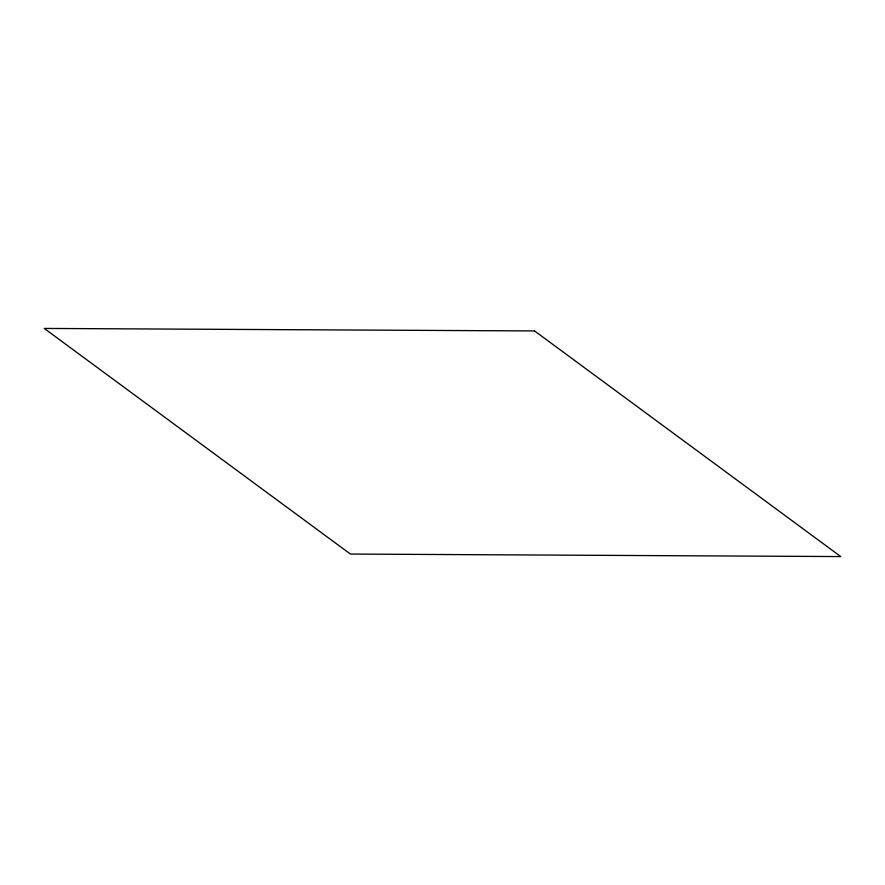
<?xml version="1.0" encoding="UTF-8"?>
<svg xmlns="http://www.w3.org/2000/svg" width="885" height="885" viewBox="0 0 885 885"><rect width="100%" height="100%" fill="white"/><g stroke="black" fill="none" stroke-linecap="round" stroke-linejoin="round"><path stroke-width="1.33" d="M534.573 330.946L44.25 328.435L350.427 554.054L840.75 556.565L534.573 330.946"/></g></svg>
